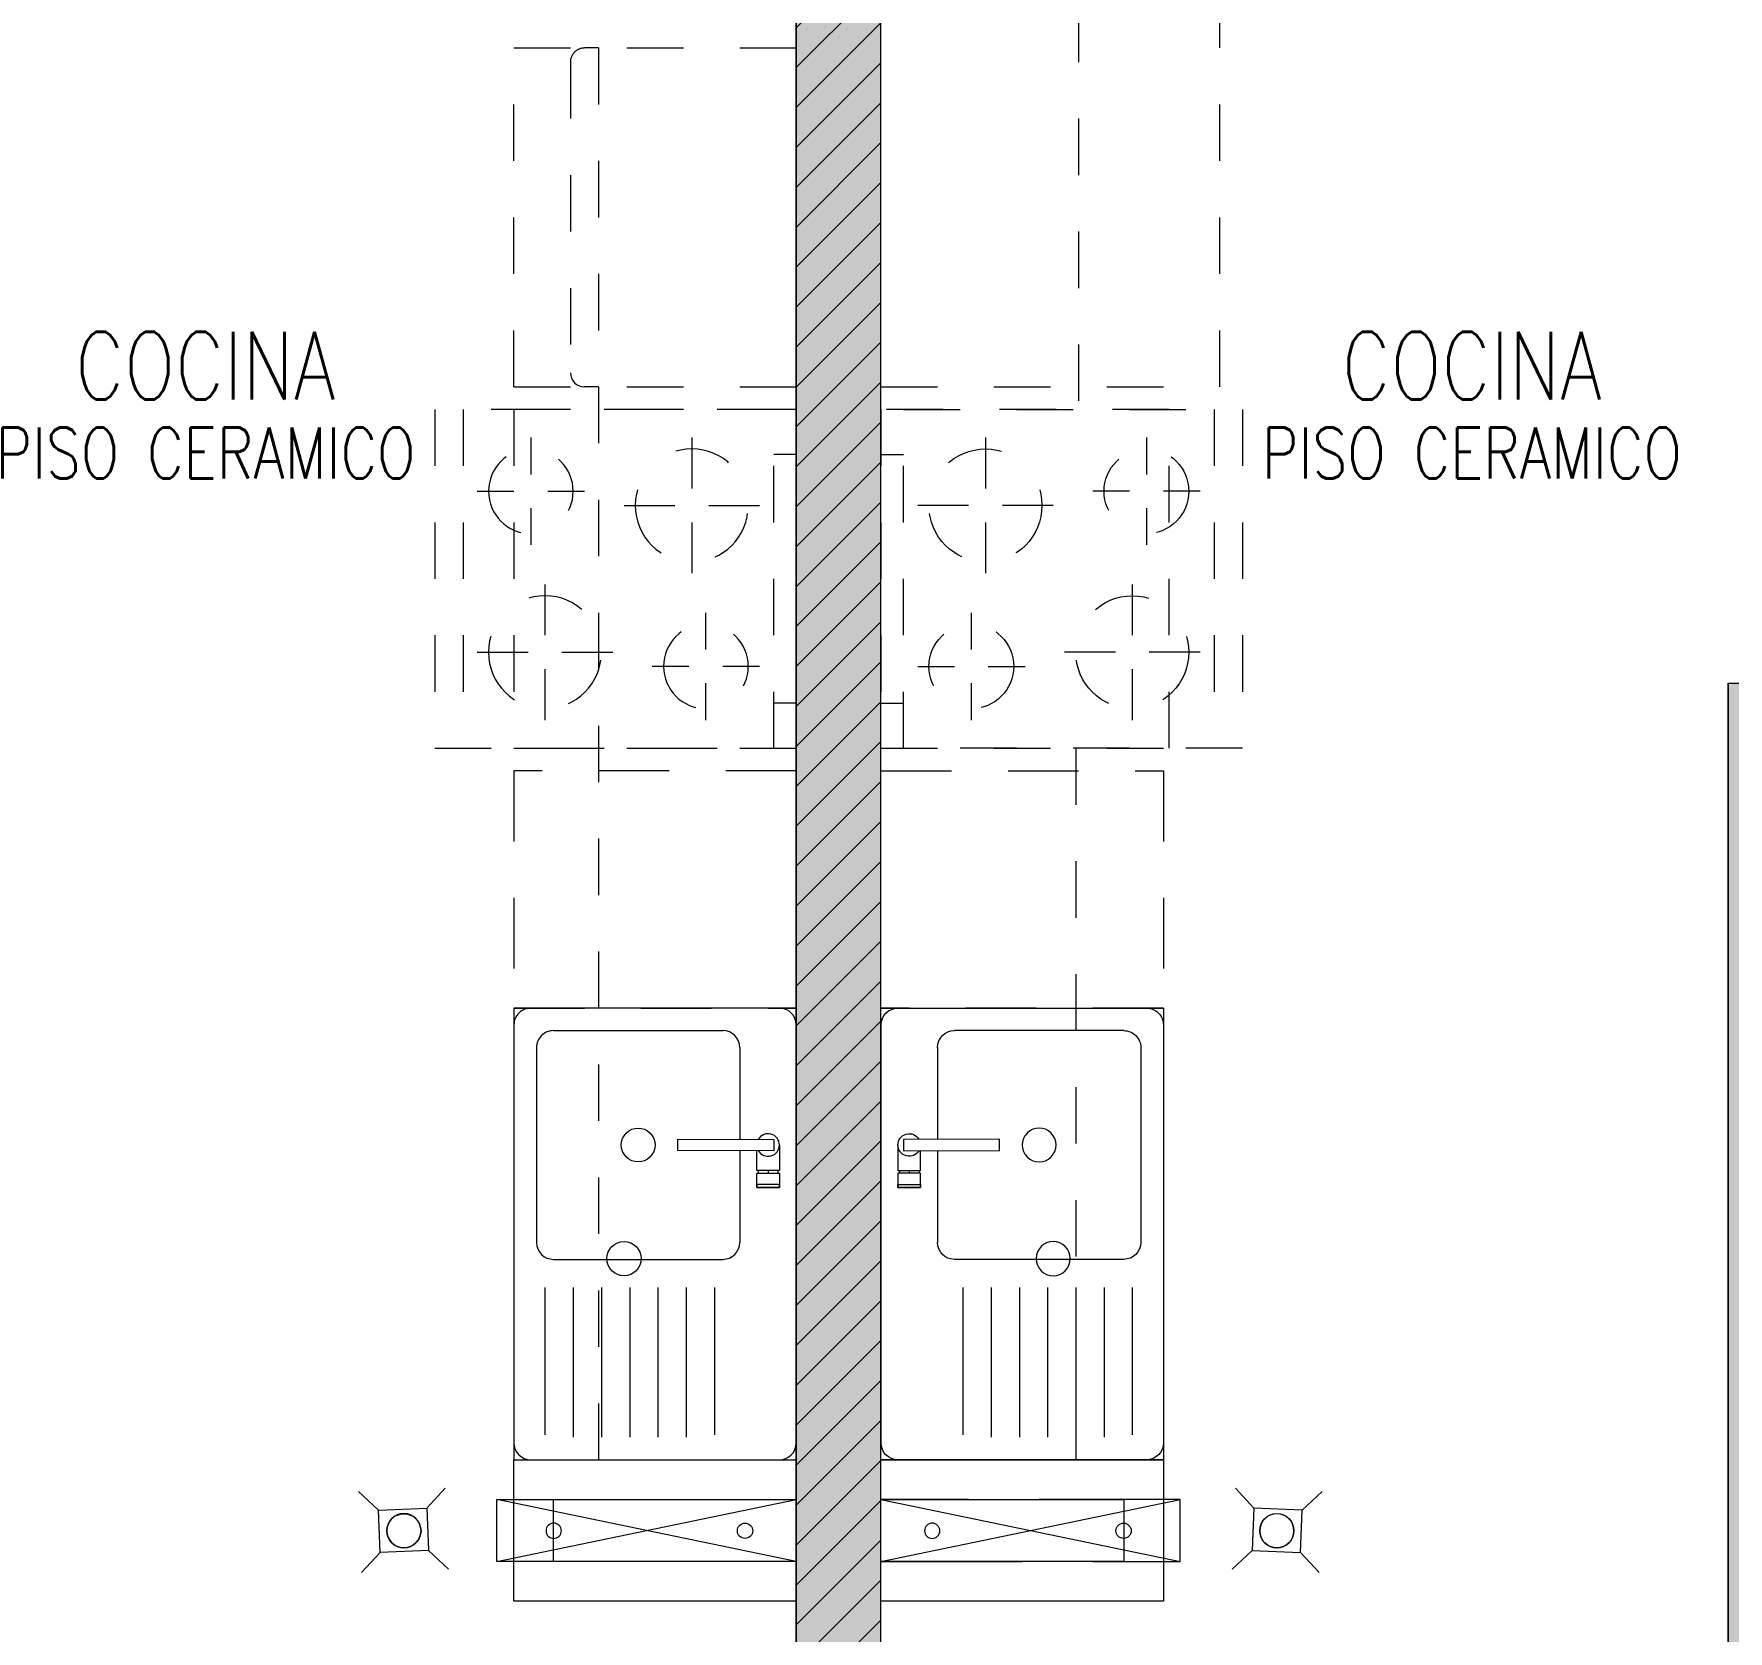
# Model space of a CAD drawing. Header units: millimetres. Extents: x 3738 to 3833, y 1327 to 1657.
# Drawn here: x 3777.472 to 3780.472, y 1458.285 to 1461.113 of the extents above; entities that cross this region are included whole.
import ezdxf
from ezdxf.enums import TextEntityAlignment as Align

# ---------------------------------------------------------------- set-up
doc = ezdxf.new("R2010")
doc.units = ezdxf.units.MM
doc.set_wipeout_variables(frame=1)
doc.linetypes.add('HIDDEN2', pattern=[0.1875, 0.125, -0.0625])
doc.linetypes.add('X-REF_DP_Arquitectura$0$HIDDEN', pattern=[0.375, 0.25, -0.125])
doc.layers.get('0').update_dxf_attribs({"color": 251, "lineweight": 9})
for name, color, linetype, lineweight in [('01', 251, 'Continuous', 13), ('A-07', 251, 'Continuous', 13), ('A-COCINAS-LAV', 251, 'Continuous', 13), ('A-MURO BAJO', 251, 'Continuous', 13), ('A-MUROS', 251, 'Continuous', 13), ('A-PROYECCIONES', 251, 'HIDDEN2', 13), ('A-PUERTAS', 251, 'Continuous', 13), ('A-TEXTO-ACABADO PISO', 251, 'Continuous', 13), ('A-TEXTO-AMBIENTE', 251, 'Continuous', 13), ('A_20_Estructuras', 251, 'Continuous', 13), ('A_30_DispositivosSanit', 251, 'Continuous', 13), ('A_50_TextoAmbiente', 251, 'Continuous', 13), ('A_50_Vigas', 251, 'X-REF_DP_Arquitectura$0$HIDDEN', 13), ('A_60_HatchEstructuras', 251, 'Continuous', 13), ('DLP_MURO ALTO', 251, 'Continuous', 13), ('MURO CF 120', 251, 'Continuous', 13), ('MURO CF 60', 251, 'Continuous', 13)]:
    doc.layers.add(name, color=color, linetype=linetype, lineweight=lineweight)
doc.layers.add('A_30_AccesoriosSanit', color=251, linetype='Continuous', lineweight=13, plot=False)
doc.layers.get('A_30_AccesoriosSanit').off()
doc.styles.add('ROMANS', font='romans.shx', dxfattribs={"width": 0.8})

# ---------------------------------------------------------------- blocks, each defined once
blk = doc.blocks.new('EF-P2-P4')
at = {"layer": 'A_60_HatchEstructuras'}
h = blk.add_hatch(color=256, dxfattribs=at)
h.dxf.hatch_style = 1
h.paths.add_polyline_path([(9.15, -7.725), (10.65, -7.725), (10.65, -8.475), (10.8, -8.475), (10.8, -7.525), (9, -7.525), (9, -8.4), (7.5, -8.4), (7.5, -7.9), (7.35, -7.9), (7.35, -8.6), (9, -8.6), (9, -13.79), (9.15, -13.79)])
h.paths.add_polyline_path([(7.5, -10.35), (7.35, -10.35), (7.35, -13.85), (7.65, -13.85), (7.65, -13.7), (7.5, -13.7)])
h.paths.add_polyline_path([(10.8, -10.625), (10.65, -10.625), (10.65, -13.7), (10.5, -13.7), (10.5, -13.85), (10.8, -13.85)])
at = {"elevation": 0}
for points in [[(8.47, -12.18), (9, -12.07)], [(9, -12.18), (8.47, -12.07)], [(8.47, -12.18), (9, -12.07)], [(9, -12.18), (8.47, -12.07)], [(9.15, -12.07), (9.68, -12.18)], [(9.15, -12.18), (9.68, -12.07)], [(9.15, -12.07), (9.68, -12.18)], [(9.15, -12.18), (9.68, -12.07)]]:
    blk.add_lwpolyline(points, dxfattribs=at)
at = {"layer": 'A_20_Estructuras'}
for points in [[(9.15, -7.725), (10.65, -7.725), (10.65, -8.475), (10.8, -8.475), (10.8, -7.525), (9, -7.525), (9, -8.4), (7.5, -8.4), (7.5, -7.9), (7.35, -7.9), (7.35, -8.6), (9, -8.6), (9, -13.79), (9.15, -13.79)], [(10.8, -10.625), (10.65, -10.625), (10.65, -13.7), (10.5, -13.7), (10.5, -13.85), (10.8, -13.85)]]:
    blk.add_lwpolyline(points, close=True, dxfattribs=at)
at = {"layer": 'A_50_Vigas', "elevation": 0}
for points in [[(9, -12.18), (8.47, -12.18), (8.47, -12.07), (9, -12.07)], [(9.15, -12.18), (9.68, -12.18), (9.68, -12.07), (9.15, -12.07)]]:
    blk.add_lwpolyline(points, dxfattribs=at)
blk = doc.blocks.new('*U260')
blk.add_wipeout([(0, 0), (0, -0.0202), (0.17, -0.0202), (0.17, 0)])
blk.add_lwpolyline([(0, 0), (0.17, 0), (0.17, -0.0202), (0, -0.0202)], close=True)
blk = doc.blocks.new('LAV-COC_01')
for p, q in [((0.4, 0.8121, 0), (-0.04, 0.8121, 0)), ((-0.07, 0.0421, 0), (-0.07, 0.7821, 0)), ((0.43, 0.0421, 0), (0.43, 0.7821, 0)), ((0.36, 0.4571, 0), (0.06, 0.4571, 0)), ((0.03, 0.0821, 0), (0.03, 0.4271, 0)), ((0.39, 0.0821, 0), (0.39, 0.4271, 0)), ((0.36, 0.0521, 0), (0.06, 0.0521, 0)), ((-0.04, 0.0121, 0), (0.4, 0.0121, 0))]:
    blk.add_line(p, q)
at = {"color": 7, "extrusion": (-8.98137e-08, -2.25601e-18, 1)}
for p, q in [((0.075, 0.507, 0), (0.075, 0.768, 0)), ((0.125, 0.5071, 0), (0.125, 0.7721, 0)), ((0.175, 0.5071, 0), (0.175, 0.7721, 0))]:
    blk.add_line(p, q, dxfattribs=at)
at = {"color": 7}
for p, q in [((0.225, 0.5071, 0), (0.225, 0.7721, 0)), ((0.275, 0.5071, 0), (0.275, 0.7721, 0)), ((0.325, 0.5071, 0), (0.325, 0.7721, 0)), ((0.375, 0.507, 0), (0.375, 0.768, 0))]:
    blk.add_line(p, q, dxfattribs=at)
at = {"extrusion": (-4.49068e-08, 3.60285e-08, 1), "elevation": 0}
for points in [[(0, 0.3296), (0, 0.3046), (-0.04, 0.3046), (-0.04, 0.3296)], [(0, 0.3296), (-0.04, 0.3296), (-0.04, 0.3246), (0, 0.3246)]]:
    blk.add_lwpolyline(points, close=True, dxfattribs=at)
blk.add_lwpolyline([(-0.04, 0.2546), (-0.04, 0.2996), (0, 0.2996), (0, 0.2646)], dxfattribs=at)
at = {"extrusion": (-4.49068e-08, 3.60285e-08, 1)}
blk.add_arc((-0.02, 0.2546, 0), 0.02, 29.9997, 329.9997, dxfattribs=at)
for centre, start_param, end_param in [((-0.04, 0.7821, 0), -0.785398, 0.785398), ((0.4, 0.7821, 0), -2.356194, -0.785398), ((0.06, 0.4271, 0), -0.785398, 0.785398), ((0.36, 0.4271, 0), -2.356194, -0.785398), ((0.06, 0.0821, 0), 0.785398, 2.356194), ((0.36, 0.0821, 0), 2.356194, 3.926991), ((-0.04, 0.0421, 0), 0.785398, 2.356194), ((0.4, 0.0421, 0), 2.356194, 3.926991)]:
    blk.add_ellipse(centre, major_axis=(-0.0212, 0.0212), ratio=1, start_param=start_param, end_param=end_param)
blk.add_ellipse((0.21, 0.2546, 0), major_axis=(-0.0212, 0.0212), ratio=1)
at = {"layer": '01', "extrusion": (-4.49068e-08, 3.60285e-08, 1), "elevation": 0}
for points in [[(-0.0375, 0.2996), (-0.0375, 0.3046)], [(-0.02, 0.2996), (-0.02, 0.3046)], [(-0.0025, 0.2996), (-0.0025, 0.3046)]]:
    blk.add_lwpolyline(points, dxfattribs=at)
at = {"extrusion": (-4.49068e-08, 3.60285e-08, 1), "rotation": 359.9380941588614}
blk.add_blockref('*U260', (-0.03, 0.2648, 0), dxfattribs=at)
blk = doc.blocks.new('A$C33FC7C8B')
at = {"ltscale": 0.5}
for p, q in [((0.08, 0.64, -0.0001), (0.52, 0.64, 0.0001)), ((0.08, 0.64, -0.0001), (0.08, 0.6, -0.0001)), ((0.52, 0.64, 0.0001), (0.52, 0.6, 0.0001)), ((0, 0, -0.0001), (0, 0.6, -0.0001)), ((0, 0.6, -0.0001), (0.6, 0.6, 0.0001)), ((0.6, 0.6, 0.0001), (0.6, 0, 0.0001)), ((0.145, 0.575, -0.0001), (0.145, 0.51, -0.0001)), ((0.43, 0.485, 0.0001), (0.43, 0.575, 0.0001)), ((0.05, 0.48, -0.0001), (0.115, 0.48, -0.0001)), ((0.175, 0.48, -0.0001), (0.24, 0.48, 0)), ((0.145, 0.45, -0.0001), (0.145, 0.385, -0.0001)), ((0.4, 0.455, 0), (0.31, 0.455, 0)), ((0.55, 0.455, 0.0001), (0.46, 0.455, 0.0001)), ((0.43, 0.335, 0.0001), (0.43, 0.425, 0.0001)), ((0.17, 0.225, -0.0001), (0.17, 0.315, -0.0001)), ((0.455, 0.2, 0.0001), (0.455, 0.265, 0.0001)), ((0.14, 0.195, -0.0001), (0.05, 0.195, -0.0001)), ((0.29, 0.195, 0), (0.2, 0.195, 0)), ((0.17, 0.075, -0.0001), (0.17, 0.165, -0.0001)), ((0.425, 0.17, 0.0001), (0.36, 0.17, 0)), ((0.55, 0.17, 0.0001), (0.485, 0.17, 0.0001)), ((0.455, 0.075, 0.0001), (0.455, 0.14, 0.0001)), ((0.6, 0.05, 0.0001), (0, 0.05, -0.0001)), ((0.6, 0, 0.0001), (0, 0, -0.0001))]:
    blk.add_line(p, q, dxfattribs=at)
for centre, radius in [((0.145, 0.48), 0.075), ((0.43, 0.455), 0.1), ((0.17, 0.195), 0.1), ((0.455, 0.17), 0.075)]:
    blk.add_circle(centre, radius, dxfattribs=at)
blk = doc.blocks.new('DPTO 65')
blk.add_line((-10, 3.25), (-9.975, 3.25))
blk.add_arc((-9.975, 3.225), 0.025, 0, 90)
at = {"layer": 'A-PROYECCIONES', "ltscale": 0.5}
for p, q in [((-9.85, 3.25), (-10.35, 3.25)), ((-9.85, 3.25), (-9.85, 2.65)), ((-9.95, 2.675), (-9.95, 3.225)), ((-10, 2.65), (-9.975, 2.65))]:
    blk.add_line(p, q, dxfattribs=at)
blk.add_lwpolyline([(-10.35, 3.89), (-10.35, 3.29), (-9.85, 3.29), (-9.85, 3.89)], close=True, dxfattribs=at)
blk.add_lwpolyline([(-9.85, 2.65), (-10.35, 2.65)], dxfattribs=at)
blk.add_arc((-9.975, 2.675), 0.025, 270, 0, dxfattribs=at)
at = {"layer": 'DLP_MURO ALTO'}
for p, q in [((-10.35, 5.4), (-9.85, 5.4)), ((-10.35, 5.33), (-9.92, 5.33)), ((-9.92, 5.33), (-9.92, 5.22)), ((-9.92, 5.22), (-10.35, 5.22))]:
    blk.add_line(p, q, dxfattribs=at)
at = {"layer": 'A-COCINAS-LAV', "extrusion": (4.49068e-08, -3.60285e-08, 1)}
blk.add_blockref('LAV-COC_01', (-10.28, 4.3379, 0), dxfattribs=at)
at = {"layer": 'A-PROYECCIONES', "ltscale": 0.5, "extrusion": (-4.40218e-06, 0.000440452, -1), "zscale": -0.9999999999999981, "rotation": 269.9999974828772}
blk.add_blockref('A$C33FC7C8B', (9.71, 3.89, 0.0016), dxfattribs=at)
at = {"layer": 'A-MURO BAJO'}
blk.add_lwpolyline([(-9.85, 5.15), (-10.35, 5.15), (-10.35, 4.35), (-9.85, 4.35)], close=True, dxfattribs=at)
at = {"layer": 'A-MUROS'}
blk.add_line((-10.35, 6.94), (-10.35, 1.75), dxfattribs=at)
at = {"layer": 'A-PROYECCIONES', "ltscale": 0.5}
blk.add_line((-10, 2.65), (-10, 5.15), dxfattribs=at)
at = {"layer": 'A-PROYECCIONES'}
blk.add_lwpolyline([(-9.85, 4.35), (-10.35, 4.35), (-10.35, 3.93), (-9.85, 3.93)], close=True, dxfattribs=at)
at = {"layer": 'DLP_MURO ALTO'}
for p, q in [((-9.85, 5.4), (-9.85, 5.15)), ((-9.85, 5.15), (-10.35, 5.15))]:
    blk.add_line(p, q, dxfattribs=at)
blk = doc.blocks.new('DPTO 75')
at = {"layer": 'A-MUROS'}
blk.add_line((-1.55, 5.875, 0), (-1.55, 3.1, 0), dxfattribs=at)
at = {"layer": 'A-PROYECCIONES', "ltscale": 0.5}
blk.add_line((-0.4, 1.1, 0), (-0.4, 2.615, 0), dxfattribs=at)
at = {"layer": 'A-PROYECCIONES', "ltscale": 0.5, "elevation": 0}
blk.add_lwpolyline([(-0.56, 3.215), (-0.56, 2.615), (-0.05, 2.615), (-0.05, 3.215)], close=True, dxfattribs=at)
blk.add_lwpolyline([(-0.05, 2.575), (-0.65, 2.575), (-0.65, 1.1025)], dxfattribs=at)
at = {"layer": 'A-PUERTAS'}
blk.add_line((-0.05, 3.255, 0), (-0.05, 2.575, 0), dxfattribs=at)
at = {"layer": 'DLP_MURO ALTO', "elevation": 0}
blk.add_lwpolyline([(-0.05, 4.545), (-0.48, 4.545), (-0.48, 4.655), (-0.05, 4.655)], dxfattribs=at)
at = {"layer": 'A-COCINAS-LAV', "extrusion": (4.49068e-08, 3.60285e-08, -1), "zscale": -1.000000000000001}
blk.add_blockref('LAV-COC_01', (0.12, 3.6629, 0), dxfattribs=at)
at = {"layer": 'A-PROYECCIONES', "ltscale": 0.5, "extrusion": (-4.40218e-06, -0.000440452, 1), "rotation": 269.9999974828772}
blk.add_blockref('A$C33FC7C8B', (-0.69, 3.215, -0.0013), dxfattribs=at)
at = {"layer": 'A-MURO BAJO', "elevation": 0}
blk.add_lwpolyline([(-0.05, 3.675), (-0.55, 3.675), (-0.55, 4.475), (-0.05, 4.475)], close=True, dxfattribs=at)
at = {"layer": 'A-MUROS'}
blk.add_line((-0.05, 6.265, 0), (-0.05, 0.2, 0), dxfattribs=at)
at = {"layer": 'A-PROYECCIONES', "ltscale": 0.5}
blk.add_line((-0.395, 3.215, 0), (-0.395, 4.475, 0), dxfattribs=at)
at = {"layer": 'A-PROYECCIONES', "elevation": 0}
blk.add_lwpolyline([(-0.05, 3.255), (-0.55, 3.255), (-0.55, 3.675), (-0.05, 3.675)], close=True, dxfattribs=at)
at = {"layer": 'DLP_MURO ALTO', "elevation": 0}
blk.add_lwpolyline([(-0.05, 4.475), (-0.55, 4.475), (-0.55, 4.725), (-0.05, 4.725)], dxfattribs=at)
blk = doc.blocks.new('TC_PT')
at = {"rotation": 180}
blk.add_blockref('DPTO 65', (0, 4.2), dxfattribs=at)
blk.add_blockref('DPTO 75', (10.45, 3.525, 0), dxfattribs=at)
blk = doc.blocks.new('TEXTO AMBIENTES PT')
at = {"layer": 'A-TEXTO-ACABADO PISO', "char_height": 0.09, "attachment_point": 2, "rotation": 0, "style": 'ROMANS'}
for insert in [(7.9538, -10.1722), (10.1962, -10.1722)]:
    blk.add_mtext_dynamic_manual_height_columns('PISO CERAMICO', width=1.20225, gutter_width=12.5, heights=[0], dxfattribs=dict(at, insert=insert))
at = {"layer": 'A-TEXTO-AMBIENTE', "style": 'ROMANS', "width": 0.8}
for p in [(7.9538, -10.1226, 0), (10.1962, -10.1226, 0)]:
    blk.add_text('COCINA', height=0.12, dxfattribs=at).set_placement(p, align=Align.CENTER)
blk = doc.blocks.new('trampa')
at = {"layer": 'A_30_DispositivosSanit'}
blk.add_circle((0.0015, 0.0015), 0.0303, dxfattribs=at)
blk = doc.blocks.new('SUBE')
at = {"layer": 'A_30_DispositivosSanit', "color": 2}
blk.add_circle((0, 0), 18.7, dxfattribs=at)
blk = doc.blocks.new('A$Ce4faf536')
at = {"layer": 'A_30_AccesoriosSanit'}
for p, xscale, yscale, zscale, rotation in [((-0.4194, 0.1), 0.0007258342835344187, 0.0007258342835344187, 0.0007258342835344187, 269.9999891411235), ((-0.0806, 0.1), -0.0007258342835348668, 0.0007258342835348668, 0.0007258342835348667, 89.99998914112356)]:
    blk.add_blockref('SUBE', p, dxfattribs=dict(at, xscale=xscale, yscale=yscale, zscale=zscale, rotation=rotation))
blk = doc.blocks.new('0-sumidero')
for p, q in [((-0.0421, 0.0382), (-0.0763, 0.0724)), ((0.0435, 0.0382), (0.0777, 0.0724)), ((0.0435, 0.0382), (-0.0421, 0.0382)), ((-0.0421, 0.0382), (-0.0421, -0.0369)), ((0.0435, -0.0369), (0.0435, 0.0382)), ((-0.0421, -0.0369), (-0.0763, -0.0711)), ((-0.0421, -0.0369), (0.0435, -0.0369)), ((0.0435, -0.0369), (0.0777, -0.0711))]:
    blk.add_line(p, q)
blk.add_circle((0, 0), 0.0303)
blk = doc.blocks.new('sum')
at = {"layer": 'A_30_DispositivosSanit', "rotation": 45.00000007321594}
blk.add_blockref('0-sumidero', (0, 0), dxfattribs=at)
blk = doc.blocks.new('is-des-tf_28.02.2025')
at = {"layer": 'A_30_DispositivosSanit', "lineweight": 25, "rotation": 135.0000006916048}
blk.add_blockref('trampa', (-34.0028, -26.1937, 0), dxfattribs=at)
at = {"layer": 'A_30_DispositivosSanit', "lineweight": 25, "xscale": -0.9999999999999993, "rotation": 224.9999993942658}
blk.add_blockref('trampa', (-33.2472, -26.1937, 0), dxfattribs=at)
at = {"layer": 'A_30_DispositivosSanit'}
for name, p, xscale, rotation in [('sum', (-34.3948, -26.6756, 0), -0.9999999999999998, 47.28054675822261), ('trampa', (-32.8491, -26.6778, 0), -1, 315.0004182910052)]:
    blk.add_blockref(name, p, dxfattribs=dict(at, xscale=xscale, rotation=rotation))
for name, p, rotation in [('sum', (-32.8491, -26.6756, 0), 312.7194532417774), ('trampa', (-34.3948, -26.6778, 0), 44.99958170899482)]:
    blk.add_blockref(name, p, dxfattribs=dict(at, rotation=rotation))
at = {"layer": 'A_30_DispositivosSanit', "color": 1, "ltscale": 0.015, "xscale": -1, "rotation": 180}
blk.add_blockref('A$Ce4faf536', (-33.7102, -26.5756, 0), dxfattribs=at)
at = {"layer": 'A_30_DispositivosSanit', "color": 1, "ltscale": 0.015, "rotation": 180}
blk.add_blockref('A$Ce4faf536', (-33.5399, -26.5756, 0), dxfattribs=at)
blk = doc.blocks.new('TORRE F HATCH CORTAFUEGO')
at = {"layer": 'MURO CF 60'}
h = blk.add_hatch(dxfattribs=at)
h.set_pattern_fill('_USER', color=256, scale=0.05, angle=45, pattern_type=0)
h.set_pattern_definition([(45, (-21.67, -43.67528), (-0.03535534, 0.03535534), [])])
edge = h.paths.add_edge_path()
edge.add_line((-9, -16.4), (-9.15, -16.4))
edge.add_line((-9.15, -16.4), (-9.15, -11.2101))
edge.add_line((-9.15, -11.2101), (-9, -11.2101))
edge.add_line((-9, -11.2101), (-9, -16.4))
edge = h.paths.add_edge_path()
edge.add_line((-9, -19.75), (-9.15, -19.75))
edge.add_line((-9.15, -19.75), (-9.15, -24.94))
edge.add_line((-9.15, -24.94), (-9, -24.94))
edge.add_line((-9, -24.94), (-9, -19.75))
edge = h.paths.add_edge_path()
edge.add_line((-38.35, -16.4), (-38.35, -11.2101))
edge.add_line((-38.35, -11.2101), (-38.2, -11.2101))
edge.add_line((-38.2, -11.2101), (-38.2, -16.4))
edge.add_line((-38.2, -16.4), (-38.35, -16.4))
edge = h.paths.add_edge_path()
edge.add_line((-38.35, -19.75), (-38.2, -19.75))
edge.add_line((-38.2, -19.75), (-38.2, -24.94))
edge.add_line((-38.2, -24.94), (-38.35, -24.94))
edge.add_line((-38.35, -24.94), (-38.35, -19.75))

msp = doc.modelspace()

# ---------------------------------------------------------------- block references
msp.add_blockref('EF-P2-P4', (3769.8221, 1470.5876))

# ---------------------------------------------------------------- next in the draw order: block references
msp.add_blockref('TC_PT', (3768.4721, 1459.5379))

# ---------------------------------------------------------------- next in the draw order: block references
at = {"layer": 'A-07'}
msp.add_blockref('is-des-tf_28.02.2025', (3812.5221, 1485.1379), dxfattribs=at)
at = {"layer": 'A_50_TextoAmbiente'}
msp.add_blockref('TEXTO AMBIENTES PT', (3769.8221, 1470.5879), dxfattribs=at)
at = {"layer": 'MURO CF 120', "color": 251}
msp.add_blockref('TORRE F HATCH CORTAFUEGO', (3817.1721, 1481.7379), dxfattribs=at)

doc.saveas('drawing.dxf')
